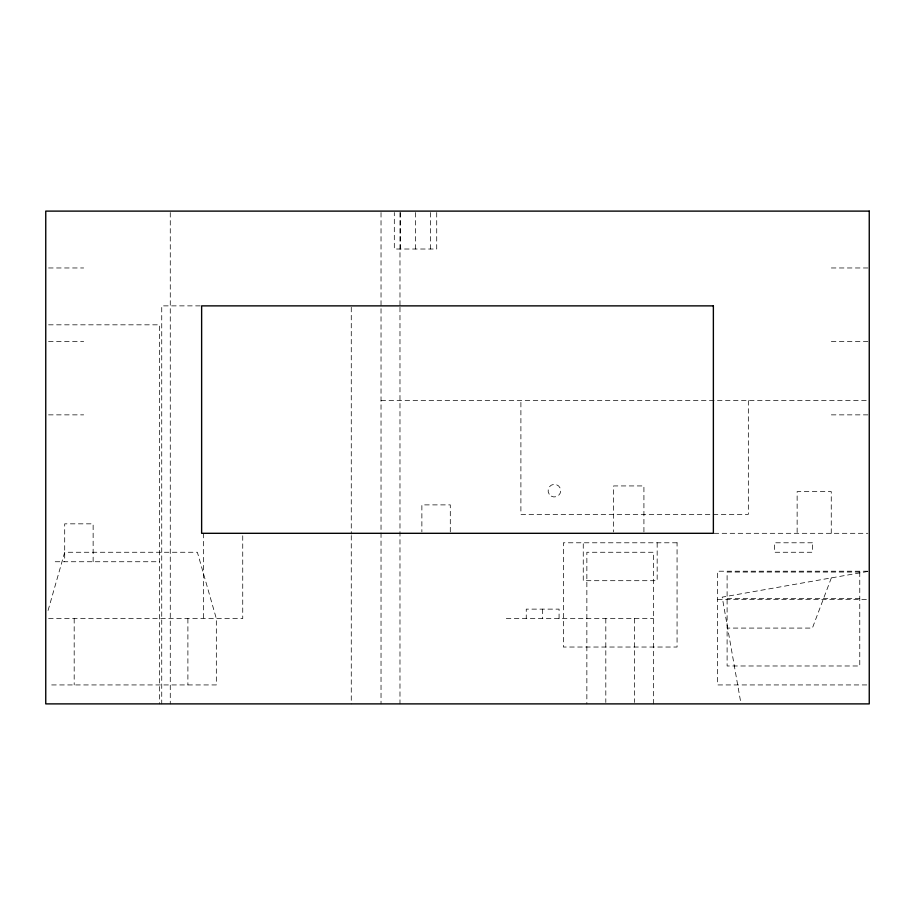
<?xml version="1.0" encoding="UTF-8"?>
<svg xmlns="http://www.w3.org/2000/svg" width="915" height="915" viewBox="0 0 915 915"><rect width="100%" height="100%" fill="white"/><g stroke="black" fill="none" stroke-linecap="round" stroke-linejoin="round"><path stroke-width="0.69" stroke-dasharray="4.58 3.43" d="M48.072 610.477L64.702 552.26L197.377 552.26L216.329 618.597L216.329 684.935L48.598 684.935M831.346 577.903L812.394 628.079L727.654 628.079M867.855 571.463L722.198 597.14L740.773 702.48M48.552 267.969L83.654 267.969M831.346 267.969L867.843 267.969M200.213 305.873L161.738 305.873L161.738 703.887M48.587 324.825L159.462 324.825L159.462 703.887M48.552 341.409L83.654 341.409M831.346 341.409L867.843 341.409M381.029 400.644L867.82 400.644M48.552 414.861L83.654 414.861M831.346 414.861L867.843 414.861M714.135 533.308L867.832 533.308M55.232 561.741L159.462 561.741M867.832 571.212L717.623 571.212L717.623 684.935L867.877 684.935M727.105 598.582L859.768 598.582M717.623 599.405L867.832 599.405M48.598 618.597L242.738 618.597L242.738 534.737M506.304 618.597L653.562 618.597M831.255 533.308L831.255 491.618L797.137 491.618L797.137 533.308M748.333 400.644L748.333 514.356L520.898 514.356L520.898 400.644M657.164 542.789L657.164 580.693L583.255 580.693L583.255 542.789M653.562 703.887L653.562 552.26L586.858 552.26L586.858 703.887M643.92 531.912L643.92 485.934L613.599 485.934L613.599 531.912M634.61 618.597L634.61 702.468M605.81 618.597L605.81 702.468M559.076 618.597L559.076 609.127L526.251 609.127L526.251 618.597M542.664 609.127L542.664 618.597M450.294 531.889L450.294 504.886L421.872 504.886L421.872 531.889M436.718 212.52L436.718 249.017L394.308 249.017L394.308 212.52M430.507 212.52L430.507 249.017M415.513 212.52L415.513 249.017M400.518 212.52L400.518 249.017M399.981 212.543L399.981 306.811M399.981 307.303L399.981 703.887M381.029 212.543L381.029 703.887M351.269 307.303L351.269 534.131M351.269 535.55L351.269 703.887M203.576 533.308L203.576 618.597M187.895 618.597L187.895 684.935M170.27 212.543L170.27 703.887M93.136 561.741L93.136 523.837L64.702 523.837L64.702 561.741M74.184 618.597L74.184 684.935M677.066 542.789L563.354 542.789L563.354 647.031L677.066 647.031L677.066 542.789M812.394 542.789L774.49 542.789L774.49 552.26L812.394 552.26L812.394 542.789M859.768 572.047L727.105 572.047L727.105 665.983L859.768 665.983L859.768 572.047M551.242 496.124A6.313 6.313 0 0 0 560.723 490.657A6.313 6.313 0 0 0 551.242 485.19A6.313 6.313 0 0 0 551.242 496.124"/><path stroke-width="1.37" d="M869.25 211.113L45.75 211.113L45.75 703.887L869.25 703.887L869.25 211.113M713.368 305.873L201.632 305.873L201.632 533.308L713.368 533.308L713.368 305.873"/></g></svg>
